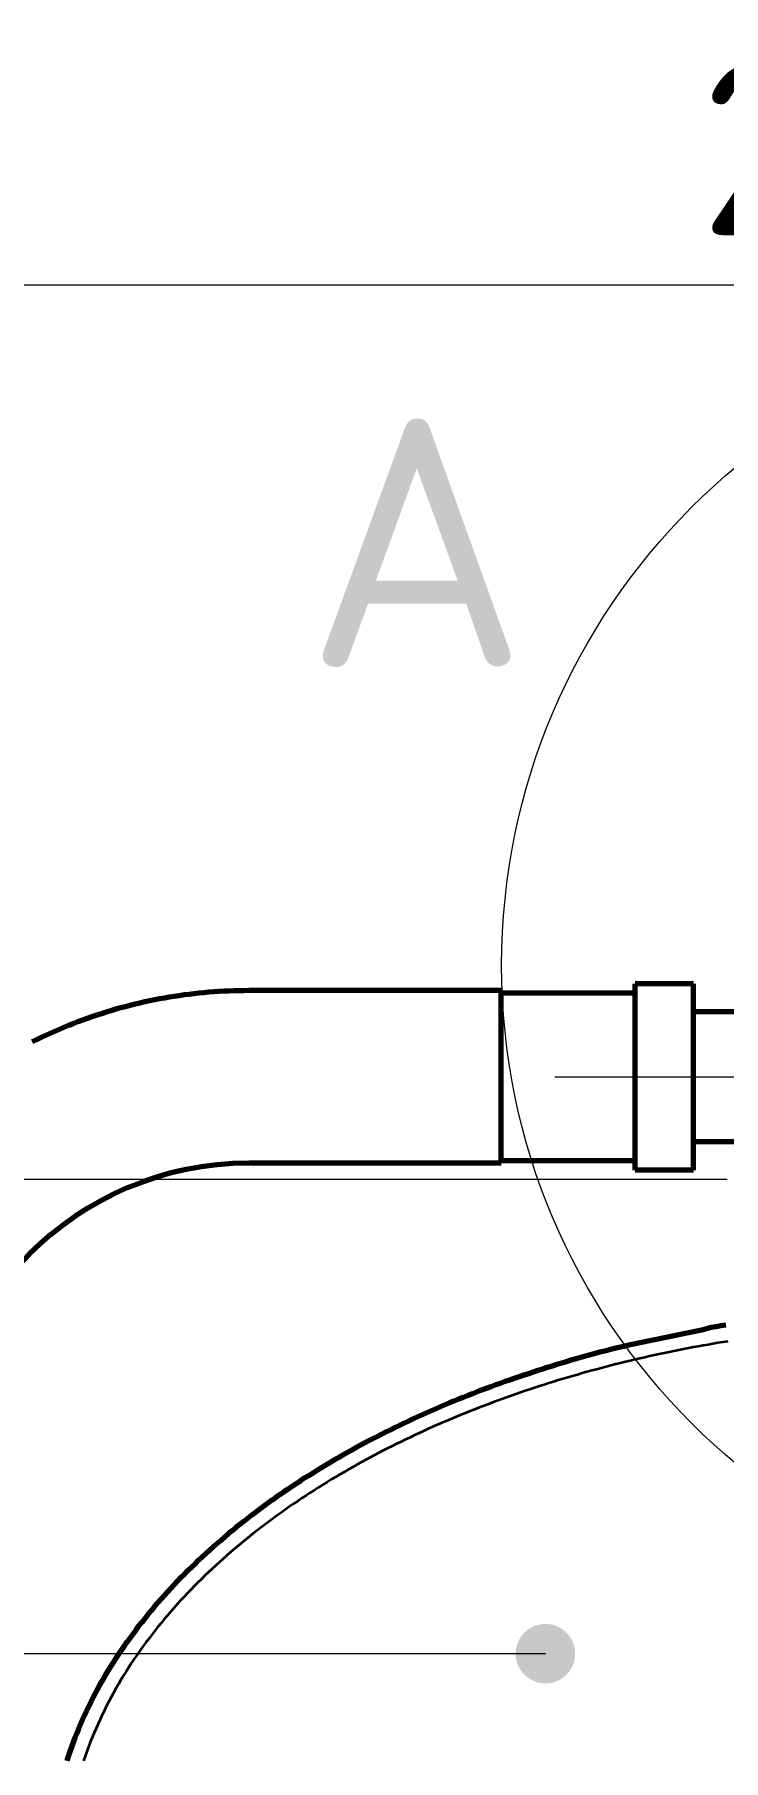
# Model space of a CAD drawing. Header units: millimetres. Extents: x 0 to 2208, y 0 to 420.
# Drawn here: x 86.36 to 100.26, y 221.77 to 256.57 of the extents above; entities that cross this region are included whole.
import ezdxf
from ezdxf.enums import TextEntityAlignment as Align

# ---------------------------------------------------------------- set-up
doc = ezdxf.new("R2010")
doc.units = ezdxf.units.MM
doc.linetypes.add('IRAM-E-TRAZOS', pattern=[5, 4, -1])
doc.linetypes.add('IRAM-F-TRAZO-PUNTO', pattern=[20, 15, -2, 1, -2])
for name, color, linetype, lineweight in [('01-VISIBLE', 7, 'CONTINUOUS', 70), ('02-OCULTA', 4, 'IRAM-E-TRAZOS', 35), ('03-EJE', 1, 'IRAM-F-TRAZO-PUNTO', 18), ('04-COTA', 3, 'CONTINUOUS', 18), ('06-TEXTO', 7, 'CONTINUOUS', 25), ('08-FINA', 5, 'CONTINUOUS', 18)]:
    doc.layers.add(name, color=color, linetype=linetype, lineweight=lineweight)
doc.styles.add('ISO3098', font='isocpeur.ttf')
doc.dimstyles.new('FLAMA-IRAM', dxfattribs={"dimtxt": 3.5, "dimasz": 3.5, "dimexe": 2, "dimexo": 1.5, "dimgap": 1, "dimtad": 1, "dimdec": 1, "dimtxsty": 'ISO3098', "dimblk": 'IRAM_FLECHA', "dimblk1": 'IRAM_FLECHA', "dimblk2": 'IRAM_FLECHA', "dimcen": 2.5, "dimclrd": 256, "dimclre": 256, "dimclrt": 256, "dimazin": 3, "dimtfac": 1, "dimtmove": 0, "dimatfit": 3, "dimlwd": 18, "dimlwe": 18})

# ---------------------------------------------------------------- blocks, each defined once
blk = doc.blocks.new('IRAM_FLECHA')
blk.add_solid([(0, 0), (-1, 0.125), (-1, -0.125)])

msp = doc.modelspace()

# ---------------------------------------------------------------- hatches: boundary and pattern name
at = {"layer": '08-FINA'}
h = msp.add_hatch(color=7, dxfattribs=at)
h.dxf.hatch_style = 1
edge = h.paths.add_edge_path()
edge.add_arc((96.665, 223.92), 0.6, 0, 360)

# ---------------------------------------------------------------- linework, layer by layer
at = {"layer": '01-VISIBLE'}
for p, q in [((99.653, 237.429), (98.473, 237.429)), ((95.773, 237.289), (90.683, 237.289)), ((98.473, 237.239), (95.773, 237.239)), ((101.233, 236.859), (99.653, 236.859)), ((101.433, 234.239), (99.653, 234.239)), ((95.773, 233.809), (90.683, 233.809)), ((98.473, 233.859), (95.773, 233.859)), ((99.653, 233.669), (98.473, 233.669))]:
    msp.add_line(p, q, dxfattribs=at)
for points in [[(98.473, 233.669), (98.473, 233.77), (98.473, 233.872), (98.473, 233.973), (98.473, 234.075), (98.473, 234.177), (98.473, 234.278), (98.473, 234.38), (98.473, 234.482), (98.473, 234.583), (98.473, 234.685), (98.473, 234.786), (98.473, 234.888), (98.473, 234.99), (98.473, 235.091), (98.473, 235.193), (98.473, 235.294), (98.473, 235.396), (98.473, 235.498), (98.473, 235.599), (98.473, 235.701), (98.473, 235.803), (98.473, 235.904), (98.473, 236.006), (98.473, 236.107), (98.473, 236.209), (98.473, 236.311), (98.473, 236.412), (98.473, 236.514), (98.473, 236.616), (98.473, 236.717), (98.473, 236.819), (98.473, 236.92), (98.473, 237.022), (98.473, 237.124), (98.473, 237.225), (98.473, 237.327), (98.473, 237.429)], [(99.653, 233.669), (99.653, 233.77), (99.653, 233.872), (99.653, 233.973), (99.653, 234.075), (99.653, 234.177), (99.653, 234.278), (99.653, 234.38), (99.653, 234.482), (99.653, 234.583), (99.653, 234.685), (99.653, 234.786), (99.653, 234.888), (99.653, 234.99), (99.653, 235.091), (99.653, 235.193), (99.653, 235.294), (99.653, 235.396), (99.653, 235.498), (99.653, 235.599), (99.653, 235.701), (99.653, 235.803), (99.653, 235.904), (99.653, 236.006), (99.653, 236.107), (99.653, 236.209), (99.653, 236.311), (99.653, 236.412), (99.653, 236.514), (99.653, 236.616), (99.653, 236.717), (99.653, 236.819), (99.653, 236.92), (99.653, 237.022), (99.653, 237.124), (99.653, 237.225), (99.653, 237.327), (99.653, 237.429)], [(90.683, 237.289), (90.582, 237.288), (90.482, 237.286), (90.381, 237.284), (90.28, 237.28), (90.18, 237.276), (90.079, 237.27), (89.979, 237.263), (89.879, 237.255), (89.778, 237.246), (89.678, 237.237), (89.578, 237.226), (89.478, 237.214), (89.378, 237.201), (89.279, 237.187), (89.179, 237.172), (89.08, 237.156), (88.981, 237.139), (88.882, 237.121), (88.783, 237.101), (88.684, 237.081), (88.586, 237.06), (88.488, 237.038), (88.39, 237.015), (88.292, 236.99), (88.195, 236.965), (88.097, 236.939), (88, 236.912), (87.904, 236.884), (87.808, 236.854), (87.711, 236.824), (87.616, 236.793), (87.52, 236.761), (87.425, 236.728), (87.331, 236.693), (87.236, 236.658), (87.142, 236.622), (87.049, 236.585), (86.956, 236.547), (86.863, 236.508), (86.77, 236.468), (86.679, 236.427), (86.587, 236.385), (86.496, 236.343), (86.405, 236.299), (86.315, 236.254)], [(95.773, 233.809), (95.773, 233.911), (95.773, 234.013), (95.773, 234.116), (95.773, 234.218), (95.773, 234.32), (95.773, 234.423), (95.773, 234.525), (95.773, 234.627), (95.773, 234.73), (95.773, 234.832), (95.773, 234.934), (95.773, 235.037), (95.773, 235.139), (95.773, 235.241), (95.773, 235.344), (95.773, 235.446), (95.773, 235.549), (95.773, 235.651), (95.773, 235.753), (95.773, 235.856), (95.773, 235.958), (95.773, 236.06), (95.773, 236.163), (95.773, 236.265), (95.773, 236.367), (95.773, 236.47), (95.773, 236.572), (95.773, 236.674), (95.773, 236.777), (95.773, 236.879), (95.773, 236.981), (95.773, 237.084), (95.773, 237.186), (95.773, 237.289)], [(87.02, 221.756), (87.05, 221.852), (87.082, 221.946), (87.115, 222.041), (87.149, 222.135), (87.184, 222.228), (87.221, 222.322), (87.259, 222.414), (87.298, 222.506), (87.338, 222.598), (87.379, 222.689), (87.421, 222.78), (87.464, 222.87), (87.508, 222.96), (87.554, 223.049), (87.6, 223.138), (87.648, 223.226), (87.696, 223.313), (87.745, 223.4), (87.796, 223.486), (87.847, 223.572), (87.899, 223.658), (87.952, 223.742), (88.007, 223.826), (88.061, 223.91), (88.117, 223.993), (88.174, 224.075), (88.231, 224.157), (88.29, 224.239), (88.349, 224.319), (88.409, 224.399), (88.469, 224.479), (88.531, 224.558), (88.593, 224.636), (88.656, 224.714), (88.719, 224.791), (88.784, 224.868), (88.849, 224.944), (88.914, 225.019), (88.981, 225.094), (89.048, 225.168), (89.116, 225.242), (89.184, 225.315), (89.253, 225.387), (89.322, 225.459), (89.393, 225.53), (89.463, 225.601), (89.535, 225.671), (89.607, 225.741), (89.679, 225.81), (89.752, 225.878), (89.825, 225.946), (89.9, 226.013), (89.974, 226.08), (90.049, 226.146), (90.125, 226.211), (90.201, 226.276), (90.277, 226.341), (90.354, 226.405), (90.432, 226.468), (90.509, 226.531), (90.588, 226.593), (90.667, 226.655), (90.746, 226.716), (90.825, 226.776), (90.905, 226.836), (90.986, 226.896), (91.066, 226.955), (91.148, 227.013), (91.229, 227.071), (91.311, 227.128), (91.393, 227.185), (91.476, 227.242), (91.559, 227.297), (91.642, 227.353), (91.726, 227.407), (91.81, 227.462), (91.895, 227.515), (91.979, 227.569), (92.064, 227.621), (92.15, 227.674), (92.235, 227.725), (92.321, 227.776), (92.407, 227.827), (92.494, 227.877), (92.58, 227.927), (92.668, 227.976), (92.755, 228.025), (92.842, 228.074), (92.93, 228.121), (93.018, 228.169), (93.107, 228.216), (93.195, 228.262), (93.284, 228.308), (93.373, 228.353), (93.463, 228.398), (93.552, 228.443), (93.642, 228.487), (93.732, 228.53), (93.822, 228.574), (93.913, 228.616), (94.003, 228.659), (94.094, 228.7), (94.185, 228.742), (94.276, 228.783), (94.368, 228.823), (94.46, 228.863), (94.551, 228.903), (94.643, 228.942), (94.736, 228.981), (94.828, 229.019), (94.92, 229.057), (95.013, 229.095), (95.106, 229.132), (95.199, 229.168), (95.293, 229.204), (95.386, 229.24), (95.48, 229.275), (95.574, 229.309), (95.668, 229.344), (95.762, 229.377), (95.856, 229.411), (95.95, 229.444), (96.045, 229.476), (96.14, 229.508), (96.234, 229.54), (96.329, 229.572), (96.424, 229.603), (96.52, 229.634), (96.615, 229.664), (96.71, 229.695), (96.806, 229.725), (96.901, 229.754), (96.997, 229.784), (97.092, 229.813), (97.188, 229.842), (97.284, 229.87), (97.38, 229.898), (97.476, 229.925), (97.573, 229.952), (97.669, 229.978), (97.766, 230.004), (97.863, 230.029), (97.96, 230.053), (98.057, 230.077), (98.154, 230.1), (98.252, 230.123), (98.349, 230.145), (98.447, 230.166), (98.545, 230.187), (98.642, 230.208), (98.74, 230.229), (98.838, 230.249), (98.936, 230.269), (99.034, 230.289), (99.132, 230.308), (99.23, 230.328), (99.328, 230.348), (99.426, 230.367), (99.524, 230.387), (99.622, 230.407), (99.72, 230.428), (99.818, 230.451), (99.914, 230.478), (100.011, 230.502), (100.11, 230.519), (100.208, 230.534), (100.307, 230.548)]]:
    msp.add_lwpolyline(points, dxfattribs=at)
msp.add_arc((90.683, 227.549), 6.26, 90, 180, dxfattribs=at)
at = {"layer": '02-OCULTA'}
for points in [[(98.473, 237.429), (98.473, 237.327), (98.473, 237.225), (98.473, 237.124), (98.473, 237.022), (98.473, 236.92), (98.473, 236.819), (98.473, 236.717), (98.473, 236.616), (98.473, 236.514), (98.473, 236.412), (98.473, 236.311), (98.473, 236.209), (98.473, 236.107), (98.473, 236.006), (98.473, 235.904), (98.473, 235.803), (98.473, 235.701), (98.473, 235.599), (98.473, 235.498), (98.473, 235.396), (98.473, 235.294), (98.473, 235.193), (98.473, 235.091), (98.473, 234.99), (98.473, 234.888), (98.473, 234.786), (98.473, 234.685), (98.473, 234.583), (98.473, 234.482), (98.473, 234.38), (98.473, 234.278), (98.473, 234.177), (98.473, 234.075), (98.473, 233.973), (98.473, 233.872), (98.473, 233.77), (98.473, 233.669)], [(99.653, 237.429), (99.653, 237.327), (99.653, 237.225), (99.653, 237.124), (99.653, 237.022), (99.653, 236.92), (99.653, 236.819), (99.653, 236.717), (99.653, 236.616), (99.653, 236.514), (99.653, 236.412), (99.653, 236.311), (99.653, 236.209), (99.653, 236.107), (99.653, 236.006), (99.653, 235.904), (99.653, 235.803), (99.653, 235.701), (99.653, 235.599), (99.653, 235.498), (99.653, 235.396), (99.653, 235.294), (99.653, 235.193), (99.653, 235.091), (99.653, 234.99), (99.653, 234.888), (99.653, 234.786), (99.653, 234.685), (99.653, 234.583), (99.653, 234.482), (99.653, 234.38), (99.653, 234.278), (99.653, 234.177), (99.653, 234.075), (99.653, 233.973), (99.653, 233.872), (99.653, 233.77), (99.653, 233.669)], [(95.773, 237.289), (95.773, 237.186), (95.773, 237.084), (95.773, 236.981), (95.773, 236.879), (95.773, 236.777), (95.773, 236.674), (95.773, 236.572), (95.773, 236.47), (95.773, 236.367), (95.773, 236.265), (95.773, 236.163), (95.773, 236.06), (95.773, 235.958), (95.773, 235.856), (95.773, 235.753), (95.773, 235.651), (95.773, 235.549), (95.773, 235.446), (95.773, 235.344), (95.773, 235.241), (95.773, 235.139), (95.773, 235.037), (95.773, 234.934), (95.773, 234.832), (95.773, 234.73), (95.773, 234.627), (95.773, 234.525), (95.773, 234.423), (95.773, 234.32), (95.773, 234.218), (95.773, 234.116), (95.773, 234.013), (95.773, 233.911), (95.773, 233.809)], [(95.773, 233.859), (95.773, 233.961), (95.773, 234.063), (95.773, 234.166), (95.773, 234.268), (95.773, 234.371), (95.773, 234.473), (95.773, 234.575), (95.773, 234.678), (95.773, 234.78), (95.773, 234.883), (95.773, 234.985), (95.773, 235.088), (95.773, 235.19), (95.773, 235.292), (95.773, 235.395), (95.773, 235.497), (95.773, 235.6), (95.773, 235.702), (95.773, 235.805), (95.773, 235.907), (95.773, 236.009), (95.773, 236.112), (95.773, 236.214), (95.773, 236.317), (95.773, 236.419), (95.773, 236.522), (95.773, 236.624), (95.773, 236.726), (95.773, 236.829), (95.773, 236.931), (95.773, 237.034), (95.773, 237.136), (95.773, 237.239)], [(95.773, 237.239), (95.773, 237.136), (95.773, 237.034), (95.773, 236.931), (95.773, 236.829), (95.773, 236.726), (95.773, 236.624), (95.773, 236.522), (95.773, 236.419), (95.773, 236.317), (95.773, 236.214), (95.773, 236.112), (95.773, 236.009), (95.773, 235.907), (95.773, 235.805), (95.773, 235.702), (95.773, 235.6), (95.773, 235.497), (95.773, 235.395), (95.773, 235.292), (95.773, 235.19), (95.773, 235.088), (95.773, 234.985), (95.773, 234.883), (95.773, 234.78), (95.773, 234.678), (95.773, 234.575), (95.773, 234.473), (95.773, 234.371), (95.773, 234.268), (95.773, 234.166), (95.773, 234.063), (95.773, 233.961), (95.773, 233.859)], [(98.473, 233.859), (98.473, 233.961), (98.473, 234.063), (98.473, 234.166), (98.473, 234.268), (98.473, 234.371), (98.473, 234.473), (98.473, 234.575), (98.473, 234.678), (98.473, 234.78), (98.473, 234.883), (98.473, 234.985), (98.473, 235.088), (98.473, 235.19), (98.473, 235.292), (98.473, 235.395), (98.473, 235.497), (98.473, 235.6), (98.473, 235.702), (98.473, 235.805), (98.473, 235.907), (98.473, 236.009), (98.473, 236.112), (98.473, 236.214), (98.473, 236.317), (98.473, 236.419), (98.473, 236.522), (98.473, 236.624), (98.473, 236.726), (98.473, 236.829), (98.473, 236.931), (98.473, 237.034), (98.473, 237.136), (98.473, 237.239)], [(98.473, 237.239), (98.473, 237.136), (98.473, 237.034), (98.473, 236.931), (98.473, 236.829), (98.473, 236.726), (98.473, 236.624), (98.473, 236.522), (98.473, 236.419), (98.473, 236.317), (98.473, 236.214), (98.473, 236.112), (98.473, 236.009), (98.473, 235.907), (98.473, 235.805), (98.473, 235.702), (98.473, 235.6), (98.473, 235.497), (98.473, 235.395), (98.473, 235.292), (98.473, 235.19), (98.473, 235.088), (98.473, 234.985), (98.473, 234.883), (98.473, 234.78), (98.473, 234.678), (98.473, 234.575), (98.473, 234.473), (98.473, 234.371), (98.473, 234.268), (98.473, 234.166), (98.473, 234.063), (98.473, 233.961), (98.473, 233.859)], [(99.653, 234.239), (99.653, 234.339), (99.653, 234.44), (99.653, 234.541), (99.653, 234.642), (99.653, 234.742), (99.653, 234.843), (99.653, 234.944), (99.653, 235.045), (99.653, 235.145), (99.653, 235.246), (99.653, 235.347), (99.653, 235.448), (99.653, 235.549), (99.653, 235.649), (99.653, 235.75), (99.653, 235.851), (99.653, 235.952), (99.653, 236.052), (99.653, 236.153), (99.653, 236.254), (99.653, 236.355), (99.653, 236.455), (99.653, 236.556), (99.653, 236.657), (99.653, 236.758), (99.653, 236.859)], [(99.653, 236.859), (99.653, 236.758), (99.653, 236.657), (99.653, 236.556), (99.653, 236.455), (99.653, 236.355), (99.653, 236.254), (99.653, 236.153), (99.653, 236.052), (99.653, 235.952), (99.653, 235.851), (99.653, 235.75), (99.653, 235.649), (99.653, 235.549), (99.653, 235.448), (99.653, 235.347), (99.653, 235.246), (99.653, 235.145), (99.653, 235.045), (99.653, 234.944), (99.653, 234.843), (99.653, 234.742), (99.653, 234.642), (99.653, 234.541), (99.653, 234.44), (99.653, 234.339), (99.653, 234.239)], [(100.341, 230.217), (100.242, 230.201), (100.143, 230.184), (100.044, 230.167), (99.946, 230.15), (99.847, 230.133), (99.748, 230.115), (99.65, 230.097), (99.551, 230.078), (99.453, 230.059), (99.355, 230.04), (99.256, 230.02), (99.158, 230), (99.06, 229.979), (98.962, 229.958), (98.864, 229.937), (98.766, 229.916), (98.669, 229.894), (98.571, 229.871), (98.473, 229.848), (98.376, 229.825), (98.278, 229.802), (98.181, 229.778), (98.084, 229.754), (97.987, 229.729), (97.89, 229.704), (97.793, 229.678), (97.696, 229.652), (97.599, 229.626), (97.503, 229.6), (97.406, 229.573), (97.31, 229.545), (97.214, 229.517), (97.117, 229.489), (97.021, 229.461), (96.925, 229.432), (96.83, 229.402), (96.734, 229.372), (96.638, 229.342), (96.543, 229.311), (96.448, 229.28), (96.353, 229.249), (96.258, 229.217), (96.163, 229.185), (96.068, 229.152), (95.973, 229.119), (95.879, 229.086), (95.785, 229.052), (95.691, 229.017), (95.597, 228.982), (95.503, 228.947), (95.409, 228.912), (95.316, 228.876), (95.222, 228.839), (95.129, 228.802), (95.036, 228.765), (94.943, 228.727), (94.851, 228.689), (94.758, 228.65), (94.666, 228.611), (94.574, 228.571), (94.482, 228.531), (94.391, 228.491), (94.299, 228.45), (94.208, 228.408), (94.117, 228.366), (94.026, 228.324), (93.935, 228.281), (93.845, 228.238), (93.755, 228.194), (93.665, 228.15), (93.575, 228.105), (93.486, 228.06), (93.396, 228.015), (93.308, 227.969), (93.219, 227.922), (93.13, 227.875), (93.042, 227.827), (92.954, 227.779), (92.867, 227.731), (92.779, 227.682), (92.692, 227.632), (92.605, 227.582), (92.519, 227.531), (92.433, 227.48), (92.347, 227.429), (92.261, 227.377), (92.176, 227.324), (92.091, 227.271), (92.006, 227.217), (91.922, 227.163), (91.838, 227.108), (91.754, 227.053), (91.671, 226.997), (91.588, 226.941), (91.506, 226.884), (91.424, 226.827), (91.342, 226.769), (91.26, 226.71), (91.179, 226.651), (91.099, 226.592), (91.019, 226.532), (90.939, 226.471), (90.859, 226.41), (90.781, 226.348), (90.702, 226.286), (90.624, 226.223), (90.547, 226.16), (90.469, 226.096), (90.393, 226.031), (90.317, 225.966), (90.241, 225.9), (90.166, 225.834), (90.091, 225.767), (90.017, 225.699), (89.944, 225.631), (89.871, 225.563), (89.798, 225.493), (89.727, 225.423), (89.655, 225.353), (89.585, 225.282), (89.515, 225.21), (89.446, 225.138), (89.377, 225.065), (89.309, 224.991), (89.241, 224.917), (89.175, 224.842), (89.109, 224.767), (89.043, 224.691), (88.979, 224.614), (88.915, 224.537), (88.852, 224.459), (88.789, 224.381), (88.728, 224.302), (88.667, 224.222), (88.607, 224.142), (88.548, 224.061), (88.489, 223.98), (88.432, 223.898), (88.375, 223.815), (88.319, 223.732), (88.265, 223.648), (88.211, 223.563), (88.158, 223.478), (88.106, 223.392), (88.055, 223.306), (88.005, 223.219), (87.956, 223.132), (87.908, 223.044), (87.862, 222.955), (87.816, 222.866), (87.771, 222.776), (87.727, 222.686), (87.685, 222.595), (87.643, 222.504), (87.602, 222.413), (87.562, 222.321), (87.524, 222.228), (87.487, 222.135), (87.451, 222.042), (87.416, 221.948), (87.383, 221.853), (87.351, 221.758)]]:
    msp.add_lwpolyline(points, dxfattribs=at)
at = {"layer": '03-EJE'}
msp.add_line((96.853, 235.549), (109.033, 235.549), dxfattribs=at)
at = {"layer": '08-FINA'}
msp.add_line((53.693, 223.92), (96.665, 223.92), dxfattribs=at)
msp.add_circle((108.833, 237.8), 13.05, dxfattribs=at)

# ---------------------------------------------------------------- texts
at = {"layer": '06-TEXTO', "style": 'ISO3098'}
msp.add_text('A', height=5, dxfattribs=at).set_placement((94.067, 246.325), align=Align.MIDDLE_CENTER)

# ---------------------------------------------------------------- dimensions: what is measured, and where the dimension line sits
at = {"layer": '04-COTA'}
msp.add_linear_dim(base=(80.693, 251.521), p1=(80.693, 242.521), p2=(126.287, 242.521), dimstyle='FLAMA-IRAM', override={"dimlfac": 5}, dxfattribs=at).render()
msp.add_linear_dim(base=(69.693, 120.979), p1=(86.683, 120.979), p2=(101.833, 233.479), angle=90, dimstyle='FLAMA-IRAM', override={"dimlfac": 5}, dxfattribs=at).render()

doc.saveas('drawing.dxf')
